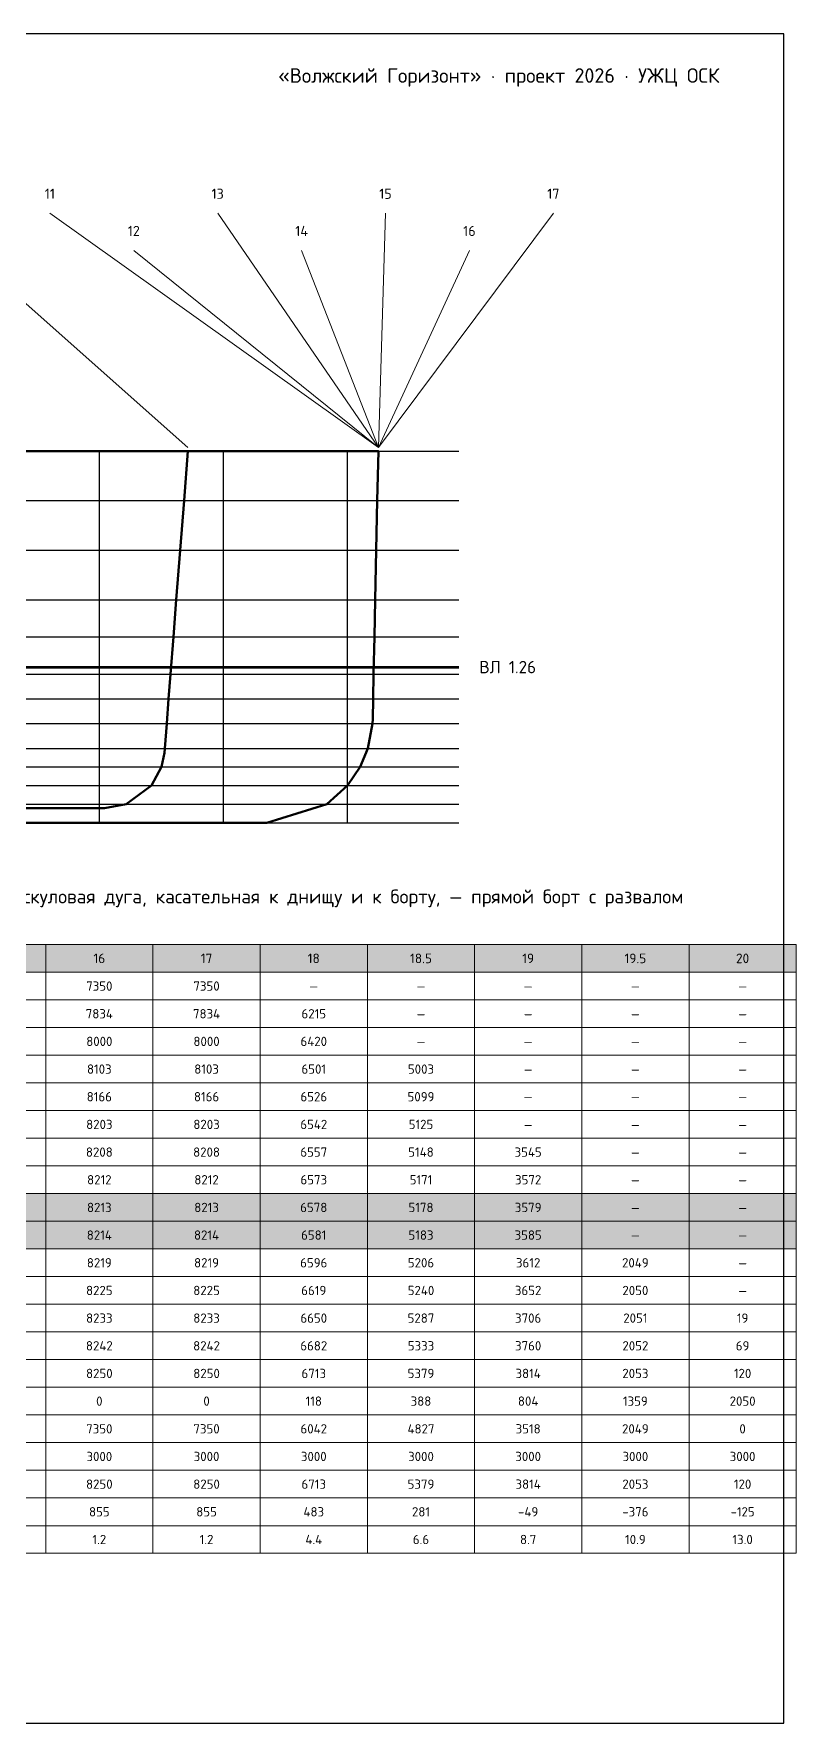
# Model space of a CAD drawing. Header units: millimetres. Extents: x -2 to 500, y -5 to 295.
# Drawn here: x 367.1 to 500, y 0 to 294.6 of the extents above; entities that cross this region are included whole.
import ezdxf
from ezdxf.enums import TextEntityAlignment as Align

# ---------------------------------------------------------------- set-up
doc = ezdxf.new("R2010")
doc.units = ezdxf.units.MM
for name, color, linetype in [('00_РАМКА', 7, 'Continuous'), ('01_ЛИНИИ', 7, 'Continuous'), ('04_ТЕКСТ', 7, 'Continuous'), ('06_ТАБЛИЦА', 7, 'Continuous')]:
    doc.layers.add(name, color=color, linetype=linetype)
doc.styles.add('ГОСТ', font='isocpeur.ttf')

msp = doc.modelspace()

# ---------------------------------------------------------------- hatches: boundary and pattern name
at = {"layer": '06_ТАБЛИЦА', "true_color": 0xeef1f5}
for points in [[(350.51, 130.97), (369.2, 130.97), (369.2, 135.8), (350.51, 135.8)], [(369.2, 130.97), (387.89, 130.97), (387.89, 135.8), (369.2, 135.8)], [(387.89, 130.97), (406.57, 130.97), (406.57, 135.8), (387.89, 135.8)], [(406.57, 130.97), (425.26, 130.97), (425.26, 135.8), (406.57, 135.8)], [(425.26, 130.97), (443.95, 130.97), (443.95, 135.8), (425.26, 135.8)], [(443.95, 130.97), (462.64, 130.97), (462.64, 135.8), (443.95, 135.8)], [(462.64, 130.97), (481.33, 130.97), (481.33, 135.8), (462.64, 135.8)], [(481.33, 130.97), (500.01, 130.97), (500.01, 135.8), (481.33, 135.8)]]:
    msp.add_hatch(color=7, dxfattribs=at).paths.add_polyline_path(points)
at = {"layer": '06_ТАБЛИЦА', "true_color": 0xe3eef7}
for points in [[(350.51, 87.54), (369.2, 87.54), (369.2, 92.37), (350.51, 92.37)], [(369.2, 87.54), (387.89, 87.54), (387.89, 92.37), (369.2, 92.37)], [(387.89, 87.54), (406.57, 87.54), (406.57, 92.37), (387.89, 92.37)], [(406.57, 87.54), (425.26, 87.54), (425.26, 92.37), (406.57, 92.37)], [(425.26, 87.54), (443.95, 87.54), (443.95, 92.37), (425.26, 92.37)], [(443.95, 87.54), (462.64, 87.54), (462.64, 92.37), (443.95, 92.37)], [(462.64, 87.54), (481.33, 87.54), (481.33, 92.37), (462.64, 92.37)], [(481.33, 87.54), (500.01, 87.54), (500.01, 92.37), (481.33, 92.37)], [(350.51, 82.71), (369.2, 82.71), (369.2, 87.54), (350.51, 87.54)], [(369.2, 82.71), (387.89, 82.71), (387.89, 87.54), (369.2, 87.54)], [(387.89, 82.71), (406.57, 82.71), (406.57, 87.54), (387.89, 87.54)], [(406.57, 82.71), (425.26, 82.71), (425.26, 87.54), (406.57, 87.54)], [(425.26, 82.71), (443.95, 82.71), (443.95, 87.54), (425.26, 87.54)], [(443.95, 82.71), (462.64, 82.71), (462.64, 87.54), (443.95, 87.54)], [(462.64, 82.71), (481.33, 82.71), (481.33, 87.54), (462.64, 87.54)], [(481.33, 82.71), (500.01, 82.71), (500.01, 87.54), (481.33, 87.54)]]:
    msp.add_hatch(color=7, dxfattribs=at).paths.add_polyline_path(points)

# ---------------------------------------------------------------- linework, layer by layer
at = {"layer": '00_РАМКА'}
msp.add_lwpolyline([(0, 0), (497.84, 0), (497.84, 294.64), (0, 294.64)], close=True, dxfattribs=at)
at = {"layer": '01_ЛИНИИ', "color": 9, "lineweight": 18, "true_color": 0xb9c2cf}
for points in [[(427.18, 222.51), (369.92, 263.35)], [(427.18, 222.51), (399.17, 263.35)], [(427.18, 222.51), (428.42, 263.35)], [(427.18, 222.51), (457.68, 263.35)], [(393.97, 222.51), (355.29, 256.87)], [(427.18, 222.51), (384.55, 256.87)], [(427.18, 222.51), (413.8, 256.87)], [(427.18, 222.51), (443.05, 256.87)]]:
    msp.add_lwpolyline(points, dxfattribs=at)
at = {"layer": '01_ЛИНИИ', "color": 254, "lineweight": 25, "true_color": 0xdde2e9}
for points in [[(56.62, 221.86), (441.22, 221.86)], [(56.62, 213.22), (441.22, 213.22)], [(56.62, 204.58), (441.22, 204.58)], [(56.62, 195.94), (441.22, 195.94)], [(56.62, 189.45), (441.22, 189.45)], [(56.62, 182.97), (441.22, 182.97)], [(56.62, 178.65), (441.22, 178.65)], [(56.62, 174.33), (441.22, 174.33)], [(56.62, 170.01), (441.22, 170.01)], [(56.62, 166.77), (441.22, 166.77)], [(56.62, 163.53), (441.22, 163.53)], [(56.62, 160.28), (441.22, 160.28)], [(56.62, 157.04), (441.22, 157.04)]]:
    msp.add_lwpolyline(points, dxfattribs=at)
at = {"layer": '01_ЛИНИИ', "color": 244, "lineweight": 50, "true_color": 0xb02634}
for points in [[(248.92, 157.04), (407.73, 157.04), (418.18, 160.28), (421.78, 163.53), (424, 166.77), (425.36, 170.01), (426.16, 174.33), (426.2, 175.13), (426.27, 178.65), (426.36, 182.97), (426.5, 189.45), (426.63, 195.94), (426.82, 204.58), (427, 213.22), (427.18, 221.86), (427.18, 221.86), (248.92, 221.86)], [(248.92, 157.04), (407.73, 157.04), (418.18, 160.28), (421.78, 163.53), (424, 166.77), (425.36, 170.01), (426.16, 174.33), (426.2, 175.13), (426.27, 178.65), (426.36, 182.97), (426.5, 189.45), (426.63, 195.94), (426.82, 204.58), (427, 213.22), (427.18, 221.86), (427.18, 221.86), (248.92, 221.86)], [(248.92, 157.04), (407.73, 157.04), (418.18, 160.28), (421.78, 163.53), (424, 166.77), (425.36, 170.01), (426.16, 174.33), (426.2, 175.13), (426.27, 178.65), (426.36, 182.97), (426.5, 189.45), (426.63, 195.94), (426.82, 204.58), (427, 213.22), (427.18, 221.86), (427.18, 221.86), (248.92, 221.86)], [(248.92, 157.04), (407.73, 157.04), (418.18, 160.28), (421.78, 163.53), (424, 166.77), (425.36, 170.01), (426.16, 174.33), (426.2, 175.13), (426.27, 178.65), (426.36, 182.97), (426.5, 189.45), (426.63, 195.94), (426.82, 204.58), (427, 213.22), (427.18, 221.86), (427.18, 221.86), (248.92, 221.86)], [(248.92, 157.04), (407.73, 157.04), (418.18, 160.28), (421.78, 163.53), (424, 166.77), (425.36, 170.01), (426.16, 174.33), (426.2, 175.13), (426.27, 178.65), (426.36, 182.97), (426.5, 189.45), (426.63, 195.94), (426.82, 204.58), (427, 213.22), (427.18, 221.86), (427.18, 221.86), (248.92, 221.86)], [(248.92, 157.04), (407.73, 157.04), (418.18, 160.28), (421.78, 163.53), (424, 166.77), (425.36, 170.01), (426.16, 174.33), (426.2, 175.13), (426.27, 178.65), (426.36, 182.97), (426.5, 189.45), (426.63, 195.94), (426.82, 204.58), (427, 213.22), (427.18, 221.86), (427.18, 221.86), (248.92, 221.86)], [(248.92, 157.04), (407.73, 157.04), (418.18, 160.28), (421.78, 163.53), (424, 166.77), (425.36, 170.01), (426.16, 174.33), (426.2, 175.13), (426.27, 178.65), (426.36, 182.97), (426.5, 189.45), (426.63, 195.94), (426.82, 204.58), (427, 213.22), (427.18, 221.86), (427.18, 221.86), (248.92, 221.86)], [(248.92, 159.59), (379.47, 159.59), (383.21, 160.28), (387.63, 163.53), (389.39, 166.77), (389.88, 169.23), (389.94, 170.01), (390.28, 174.33), (390.61, 178.65), (390.95, 182.97), (391.45, 189.45), (391.95, 195.94), (392.63, 204.58), (393.3, 213.22), (393.97, 221.86), (393.97, 221.86), (248.92, 221.86)]]:
    msp.add_lwpolyline(points, dxfattribs=at)
at = {"layer": '01_ЛИНИИ', "color": 7, "lineweight": 25, "true_color": 0xeef1f5}
for points in [[(378.56, 157.04), (378.56, 221.86)], [(400.17, 157.04), (400.17, 221.86)], [(421.78, 157.04), (421.78, 221.86)]]:
    msp.add_lwpolyline(points, dxfattribs=at)
at = {"layer": '01_ЛИНИИ', "color": 146, "lineweight": 60, "true_color": 0x1c5c8a}
msp.add_lwpolyline([(56.62, 184.19), (441.22, 184.19)], dxfattribs=at)
at = {"layer": '06_ТАБЛИЦА', "color": 254, "lineweight": 18, "true_color": 0xc8cfd9}
for points in [[(350.51, 130.97), (369.2, 130.97), (369.2, 135.8), (350.51, 135.8)], [(369.2, 130.97), (387.89, 130.97), (387.89, 135.8), (369.2, 135.8)], [(387.89, 130.97), (406.57, 130.97), (406.57, 135.8), (387.89, 135.8)], [(406.57, 130.97), (425.26, 130.97), (425.26, 135.8), (406.57, 135.8)], [(425.26, 130.97), (443.95, 130.97), (443.95, 135.8), (425.26, 135.8)], [(443.95, 130.97), (462.64, 130.97), (462.64, 135.8), (443.95, 135.8)], [(462.64, 130.97), (481.33, 130.97), (481.33, 135.8), (462.64, 135.8)], [(481.33, 130.97), (500.01, 130.97), (500.01, 135.8), (481.33, 135.8)], [(350.51, 126.15), (369.2, 126.15), (369.2, 130.97), (350.51, 130.97)], [(369.2, 126.15), (387.89, 126.15), (387.89, 130.97), (369.2, 130.97)], [(387.89, 126.15), (406.57, 126.15), (406.57, 130.97), (387.89, 130.97)], [(406.57, 126.15), (425.26, 126.15), (425.26, 130.97), (406.57, 130.97)], [(425.26, 126.15), (443.95, 126.15), (443.95, 130.97), (425.26, 130.97)], [(443.95, 126.15), (462.64, 126.15), (462.64, 130.97), (443.95, 130.97)], [(462.64, 126.15), (481.33, 126.15), (481.33, 130.97), (462.64, 130.97)], [(481.33, 126.15), (500.01, 126.15), (500.01, 130.97), (481.33, 130.97)], [(350.51, 121.32), (369.2, 121.32), (369.2, 126.15), (350.51, 126.15)], [(369.2, 121.32), (387.89, 121.32), (387.89, 126.15), (369.2, 126.15)], [(387.89, 121.32), (406.57, 121.32), (406.57, 126.15), (387.89, 126.15)], [(406.57, 121.32), (425.26, 121.32), (425.26, 126.15), (406.57, 126.15)], [(425.26, 121.32), (443.95, 121.32), (443.95, 126.15), (425.26, 126.15)], [(443.95, 121.32), (462.64, 121.32), (462.64, 126.15), (443.95, 126.15)], [(462.64, 121.32), (481.33, 121.32), (481.33, 126.15), (462.64, 126.15)], [(481.33, 121.32), (500.01, 121.32), (500.01, 126.15), (481.33, 126.15)], [(350.51, 116.5), (369.2, 116.5), (369.2, 121.32), (350.51, 121.32)], [(369.2, 116.5), (387.89, 116.5), (387.89, 121.32), (369.2, 121.32)], [(387.89, 116.5), (406.57, 116.5), (406.57, 121.32), (387.89, 121.32)], [(406.57, 116.5), (425.26, 116.5), (425.26, 121.32), (406.57, 121.32)], [(425.26, 116.5), (443.95, 116.5), (443.95, 121.32), (425.26, 121.32)], [(443.95, 116.5), (462.64, 116.5), (462.64, 121.32), (443.95, 121.32)], [(462.64, 116.5), (481.33, 116.5), (481.33, 121.32), (462.64, 121.32)], [(481.33, 116.5), (500.01, 116.5), (500.01, 121.32), (481.33, 121.32)], [(350.51, 111.67), (369.2, 111.67), (369.2, 116.5), (350.51, 116.5)], [(369.2, 111.67), (387.89, 111.67), (387.89, 116.5), (369.2, 116.5)], [(387.89, 111.67), (406.57, 111.67), (406.57, 116.5), (387.89, 116.5)], [(406.57, 111.67), (425.26, 111.67), (425.26, 116.5), (406.57, 116.5)], [(425.26, 111.67), (443.95, 111.67), (443.95, 116.5), (425.26, 116.5)], [(443.95, 111.67), (462.64, 111.67), (462.64, 116.5), (443.95, 116.5)], [(462.64, 111.67), (481.33, 111.67), (481.33, 116.5), (462.64, 116.5)], [(481.33, 111.67), (500.01, 111.67), (500.01, 116.5), (481.33, 116.5)], [(350.51, 106.84), (369.2, 106.84), (369.2, 111.67), (350.51, 111.67)], [(369.2, 106.84), (387.89, 106.84), (387.89, 111.67), (369.2, 111.67)], [(387.89, 106.84), (406.57, 106.84), (406.57, 111.67), (387.89, 111.67)], [(406.57, 106.84), (425.26, 106.84), (425.26, 111.67), (406.57, 111.67)], [(425.26, 106.84), (443.95, 106.84), (443.95, 111.67), (425.26, 111.67)], [(443.95, 106.84), (462.64, 106.84), (462.64, 111.67), (443.95, 111.67)], [(462.64, 106.84), (481.33, 106.84), (481.33, 111.67), (462.64, 111.67)], [(481.33, 106.84), (500.01, 106.84), (500.01, 111.67), (481.33, 111.67)], [(350.51, 102.02), (369.2, 102.02), (369.2, 106.84), (350.51, 106.84)], [(369.2, 102.02), (387.89, 102.02), (387.89, 106.84), (369.2, 106.84)], [(387.89, 102.02), (406.57, 102.02), (406.57, 106.84), (387.89, 106.84)], [(406.57, 102.02), (425.26, 102.02), (425.26, 106.84), (406.57, 106.84)], [(425.26, 102.02), (443.95, 102.02), (443.95, 106.84), (425.26, 106.84)], [(443.95, 102.02), (462.64, 102.02), (462.64, 106.84), (443.95, 106.84)], [(462.64, 102.02), (481.33, 102.02), (481.33, 106.84), (462.64, 106.84)], [(481.33, 102.02), (500.01, 102.02), (500.01, 106.84), (481.33, 106.84)], [(350.51, 97.19), (369.2, 97.19), (369.2, 102.02), (350.51, 102.02)], [(369.2, 97.19), (387.89, 97.19), (387.89, 102.02), (369.2, 102.02)], [(387.89, 97.19), (406.57, 97.19), (406.57, 102.02), (387.89, 102.02)], [(406.57, 97.19), (425.26, 97.19), (425.26, 102.02), (406.57, 102.02)], [(425.26, 97.19), (443.95, 97.19), (443.95, 102.02), (425.26, 102.02)], [(443.95, 97.19), (462.64, 97.19), (462.64, 102.02), (443.95, 102.02)], [(462.64, 97.19), (481.33, 97.19), (481.33, 102.02), (462.64, 102.02)], [(481.33, 97.19), (500.01, 97.19), (500.01, 102.02), (481.33, 102.02)], [(350.51, 92.37), (369.2, 92.37), (369.2, 97.19), (350.51, 97.19)], [(369.2, 92.37), (387.89, 92.37), (387.89, 97.19), (369.2, 97.19)], [(387.89, 92.37), (406.57, 92.37), (406.57, 97.19), (387.89, 97.19)], [(406.57, 92.37), (425.26, 92.37), (425.26, 97.19), (406.57, 97.19)], [(425.26, 92.37), (443.95, 92.37), (443.95, 97.19), (425.26, 97.19)], [(443.95, 92.37), (462.64, 92.37), (462.64, 97.19), (443.95, 97.19)], [(462.64, 92.37), (481.33, 92.37), (481.33, 97.19), (462.64, 97.19)], [(481.33, 92.37), (500.01, 92.37), (500.01, 97.19), (481.33, 97.19)], [(350.51, 87.54), (369.2, 87.54), (369.2, 92.37), (350.51, 92.37)], [(369.2, 87.54), (387.89, 87.54), (387.89, 92.37), (369.2, 92.37)], [(387.89, 87.54), (406.57, 87.54), (406.57, 92.37), (387.89, 92.37)], [(406.57, 87.54), (425.26, 87.54), (425.26, 92.37), (406.57, 92.37)], [(425.26, 87.54), (443.95, 87.54), (443.95, 92.37), (425.26, 92.37)], [(443.95, 87.54), (462.64, 87.54), (462.64, 92.37), (443.95, 92.37)], [(462.64, 87.54), (481.33, 87.54), (481.33, 92.37), (462.64, 92.37)], [(481.33, 87.54), (500.01, 87.54), (500.01, 92.37), (481.33, 92.37)], [(350.51, 82.71), (369.2, 82.71), (369.2, 87.54), (350.51, 87.54)], [(369.2, 82.71), (387.89, 82.71), (387.89, 87.54), (369.2, 87.54)], [(387.89, 82.71), (406.57, 82.71), (406.57, 87.54), (387.89, 87.54)], [(406.57, 82.71), (425.26, 82.71), (425.26, 87.54), (406.57, 87.54)], [(425.26, 82.71), (443.95, 82.71), (443.95, 87.54), (425.26, 87.54)], [(443.95, 82.71), (462.64, 82.71), (462.64, 87.54), (443.95, 87.54)], [(462.64, 82.71), (481.33, 82.71), (481.33, 87.54), (462.64, 87.54)], [(481.33, 82.71), (500.01, 82.71), (500.01, 87.54), (481.33, 87.54)], [(350.51, 77.89), (369.2, 77.89), (369.2, 82.71), (350.51, 82.71)], [(369.2, 77.89), (387.89, 77.89), (387.89, 82.71), (369.2, 82.71)], [(387.89, 77.89), (406.57, 77.89), (406.57, 82.71), (387.89, 82.71)], [(406.57, 77.89), (425.26, 77.89), (425.26, 82.71), (406.57, 82.71)], [(425.26, 77.89), (443.95, 77.89), (443.95, 82.71), (425.26, 82.71)], [(443.95, 77.89), (462.64, 77.89), (462.64, 82.71), (443.95, 82.71)], [(462.64, 77.89), (481.33, 77.89), (481.33, 82.71), (462.64, 82.71)], [(481.33, 77.89), (500.01, 77.89), (500.01, 82.71), (481.33, 82.71)], [(350.51, 73.06), (369.2, 73.06), (369.2, 77.89), (350.51, 77.89)], [(369.2, 73.06), (387.89, 73.06), (387.89, 77.89), (369.2, 77.89)], [(387.89, 73.06), (406.57, 73.06), (406.57, 77.89), (387.89, 77.89)], [(406.57, 73.06), (425.26, 73.06), (425.26, 77.89), (406.57, 77.89)], [(425.26, 73.06), (443.95, 73.06), (443.95, 77.89), (425.26, 77.89)], [(443.95, 73.06), (462.64, 73.06), (462.64, 77.89), (443.95, 77.89)], [(462.64, 73.06), (481.33, 73.06), (481.33, 77.89), (462.64, 77.89)], [(481.33, 73.06), (500.01, 73.06), (500.01, 77.89), (481.33, 77.89)], [(350.51, 68.24), (369.2, 68.24), (369.2, 73.06), (350.51, 73.06)], [(369.2, 68.24), (387.89, 68.24), (387.89, 73.06), (369.2, 73.06)], [(387.89, 68.24), (406.57, 68.24), (406.57, 73.06), (387.89, 73.06)], [(406.57, 68.24), (425.26, 68.24), (425.26, 73.06), (406.57, 73.06)], [(425.26, 68.24), (443.95, 68.24), (443.95, 73.06), (425.26, 73.06)], [(443.95, 68.24), (462.64, 68.24), (462.64, 73.06), (443.95, 73.06)], [(462.64, 68.24), (481.33, 68.24), (481.33, 73.06), (462.64, 73.06)], [(481.33, 68.24), (500.01, 68.24), (500.01, 73.06), (481.33, 73.06)], [(350.51, 63.41), (369.2, 63.41), (369.2, 68.24), (350.51, 68.24)], [(369.2, 63.41), (387.89, 63.41), (387.89, 68.24), (369.2, 68.24)], [(387.89, 63.41), (406.57, 63.41), (406.57, 68.24), (387.89, 68.24)], [(406.57, 63.41), (425.26, 63.41), (425.26, 68.24), (406.57, 68.24)], [(425.26, 63.41), (443.95, 63.41), (443.95, 68.24), (425.26, 68.24)], [(443.95, 63.41), (462.64, 63.41), (462.64, 68.24), (443.95, 68.24)], [(462.64, 63.41), (481.33, 63.41), (481.33, 68.24), (462.64, 68.24)], [(481.33, 63.41), (500.01, 63.41), (500.01, 68.24), (481.33, 68.24)], [(350.51, 58.58), (369.2, 58.58), (369.2, 63.41), (350.51, 63.41)], [(369.2, 58.58), (387.89, 58.58), (387.89, 63.41), (369.2, 63.41)], [(387.89, 58.58), (406.57, 58.58), (406.57, 63.41), (387.89, 63.41)], [(406.57, 58.58), (425.26, 58.58), (425.26, 63.41), (406.57, 63.41)], [(425.26, 58.58), (443.95, 58.58), (443.95, 63.41), (425.26, 63.41)], [(443.95, 58.58), (462.64, 58.58), (462.64, 63.41), (443.95, 63.41)], [(462.64, 58.58), (481.33, 58.58), (481.33, 63.41), (462.64, 63.41)], [(481.33, 58.58), (500.01, 58.58), (500.01, 63.41), (481.33, 63.41)], [(350.51, 53.76), (369.2, 53.76), (369.2, 58.58), (350.51, 58.58)], [(369.2, 53.76), (387.89, 53.76), (387.89, 58.58), (369.2, 58.58)], [(387.89, 53.76), (406.57, 53.76), (406.57, 58.58), (387.89, 58.58)], [(406.57, 53.76), (425.26, 53.76), (425.26, 58.58), (406.57, 58.58)], [(425.26, 53.76), (443.95, 53.76), (443.95, 58.58), (425.26, 58.58)], [(443.95, 53.76), (462.64, 53.76), (462.64, 58.58), (443.95, 58.58)], [(462.64, 53.76), (481.33, 53.76), (481.33, 58.58), (462.64, 58.58)], [(481.33, 53.76), (500.01, 53.76), (500.01, 58.58), (481.33, 58.58)], [(350.51, 48.93), (369.2, 48.93), (369.2, 53.76), (350.51, 53.76)], [(369.2, 48.93), (387.89, 48.93), (387.89, 53.76), (369.2, 53.76)], [(387.89, 48.93), (406.57, 48.93), (406.57, 53.76), (387.89, 53.76)], [(406.57, 48.93), (425.26, 48.93), (425.26, 53.76), (406.57, 53.76)], [(425.26, 48.93), (443.95, 48.93), (443.95, 53.76), (425.26, 53.76)], [(443.95, 48.93), (462.64, 48.93), (462.64, 53.76), (443.95, 53.76)], [(462.64, 48.93), (481.33, 48.93), (481.33, 53.76), (462.64, 53.76)], [(481.33, 48.93), (500.01, 48.93), (500.01, 53.76), (481.33, 53.76)], [(350.51, 44.11), (369.2, 44.11), (369.2, 48.93), (350.51, 48.93)], [(369.2, 44.11), (387.89, 44.11), (387.89, 48.93), (369.2, 48.93)], [(387.89, 44.11), (406.57, 44.11), (406.57, 48.93), (387.89, 48.93)], [(406.57, 44.11), (425.26, 44.11), (425.26, 48.93), (406.57, 48.93)], [(425.26, 44.11), (443.95, 44.11), (443.95, 48.93), (425.26, 48.93)], [(443.95, 44.11), (462.64, 44.11), (462.64, 48.93), (443.95, 48.93)], [(462.64, 44.11), (481.33, 44.11), (481.33, 48.93), (462.64, 48.93)], [(481.33, 44.11), (500.01, 44.11), (500.01, 48.93), (481.33, 48.93)], [(350.51, 39.28), (369.2, 39.28), (369.2, 44.11), (350.51, 44.11)], [(369.2, 39.28), (387.89, 39.28), (387.89, 44.11), (369.2, 44.11)], [(387.89, 39.28), (406.57, 39.28), (406.57, 44.11), (387.89, 44.11)], [(406.57, 39.28), (425.26, 39.28), (425.26, 44.11), (406.57, 44.11)], [(425.26, 39.28), (443.95, 39.28), (443.95, 44.11), (425.26, 44.11)], [(443.95, 39.28), (462.64, 39.28), (462.64, 44.11), (443.95, 44.11)], [(462.64, 39.28), (481.33, 39.28), (481.33, 44.11), (462.64, 44.11)], [(481.33, 39.28), (500.01, 39.28), (500.01, 44.11), (481.33, 44.11)], [(350.51, 34.45), (369.2, 34.45), (369.2, 39.28), (350.51, 39.28)], [(369.2, 34.45), (387.89, 34.45), (387.89, 39.28), (369.2, 39.28)], [(387.89, 34.45), (406.57, 34.45), (406.57, 39.28), (387.89, 39.28)], [(406.57, 34.45), (425.26, 34.45), (425.26, 39.28), (406.57, 39.28)], [(425.26, 34.45), (443.95, 34.45), (443.95, 39.28), (425.26, 39.28)], [(443.95, 34.45), (462.64, 34.45), (462.64, 39.28), (443.95, 39.28)], [(462.64, 34.45), (481.33, 34.45), (481.33, 39.28), (462.64, 39.28)], [(481.33, 34.45), (500.01, 34.45), (500.01, 39.28), (481.33, 39.28)], [(350.51, 29.63), (369.2, 29.63), (369.2, 34.45), (350.51, 34.45)], [(369.2, 29.63), (387.89, 29.63), (387.89, 34.45), (369.2, 34.45)], [(387.89, 29.63), (406.57, 29.63), (406.57, 34.45), (387.89, 34.45)], [(406.57, 29.63), (425.26, 29.63), (425.26, 34.45), (406.57, 34.45)], [(425.26, 29.63), (443.95, 29.63), (443.95, 34.45), (425.26, 34.45)], [(443.95, 29.63), (462.64, 29.63), (462.64, 34.45), (443.95, 34.45)], [(462.64, 29.63), (481.33, 29.63), (481.33, 34.45), (462.64, 34.45)], [(481.33, 29.63), (500.01, 29.63), (500.01, 34.45), (481.33, 34.45)]]:
    msp.add_lwpolyline(points, close=True, dxfattribs=at)

# ---------------------------------------------------------------- texts
at = {"layer": '04_ТЕКСТ', "color": 157, "true_color": 0x56627a, "style": 'ГОСТ'}
for s, height, p in [('«Волжский Горизонт» · проект 2026 · УЖЦ ОСК', 2.54, (448.16, 287.36)), ('11', 1.778, (369.92, 266.74)), ('13', 1.778, (399.17, 266.74)), ('15', 1.778, (428.42, 266.74)), ('17', 1.778, (457.68, 266.74)), ('12', 1.778, (384.55, 260.26)), ('14', 1.778, (413.8, 260.26)), ('16', 1.778, (443.05, 260.26)), ('Сечение: плоское днище — скуловая дуга, касательная к днищу и к борту, — прямой борт с развалом', 2.413, (401.7, 144.18))]:
    msp.add_text(s, height=height, dxfattribs=at).set_placement(p, align=Align.MIDDLE_CENTER)
at = {"layer": '04_ТЕКСТ', "color": 146, "true_color": 0x1c5c8a, "style": 'ГОСТ'}
msp.add_text(' ВЛ 1.26', height=2.159, dxfattribs=at).set_placement((449.03, 184.19), align=Align.MIDDLE_CENTER)
at = {"layer": '06_ТАБЛИЦА', "color": 179, "true_color": 0x16202f, "style": 'ГОСТ'}
for s, p in [('16', (378.54, 133.39)), ('17', (397.23, 133.39)), ('18', (415.92, 133.39)), ('18.5', (434.61, 133.39)), ('19', (453.29, 133.39)), ('19.5', (471.98, 133.39)), ('20', (490.67, 133.39))]:
    msp.add_text(s, height=1.676, dxfattribs=at).set_placement(p, align=Align.MIDDLE_CENTER)
at = {"layer": '06_ТАБЛИЦА', "color": 18, "true_color": 0x000000, "style": 'ГОСТ'}
for s, height, p in [('7350', 1.626, (378.54, 128.56)), ('7350', 1.626, (397.23, 128.56)), ('—', 1.63, (415.92, 128.56)), ('—', 1.63, (434.61, 128.56)), ('—', 1.63, (453.29, 128.56)), ('—', 1.63, (471.98, 128.56)), ('—', 1.63, (490.67, 128.56)), ('7834', 1.626, (378.54, 123.73)), ('7834', 1.626, (397.23, 123.73)), ('6215', 1.626, (415.92, 123.73)), ('—', 1.63, (434.61, 123.73)), ('—', 1.63, (453.29, 123.73)), ('—', 1.63, (471.98, 123.73)), ('—', 1.63, (490.67, 123.73)), ('8000', 1.626, (378.54, 118.91)), ('8000', 1.626, (397.23, 118.91)), ('6420', 1.626, (415.92, 118.91)), ('—', 1.63, (434.61, 118.91)), ('—', 1.63, (453.29, 118.91)), ('—', 1.63, (471.98, 118.91)), ('—', 1.63, (490.67, 118.91)), ('8103', 1.626, (378.54, 114.08)), ('8103', 1.626, (397.23, 114.08)), ('6501', 1.626, (415.92, 114.08)), ('5003', 1.626, (434.61, 114.08)), ('—', 1.63, (453.29, 114.08)), ('—', 1.63, (471.98, 114.08)), ('—', 1.63, (490.67, 114.08)), ('8166', 1.626, (378.54, 109.26)), ('8166', 1.626, (397.23, 109.26)), ('6526', 1.626, (415.92, 109.26)), ('5099', 1.626, (434.61, 109.26)), ('—', 1.63, (453.29, 109.26)), ('—', 1.63, (471.98, 109.26)), ('—', 1.63, (490.67, 109.26)), ('8203', 1.626, (378.54, 104.43)), ('8203', 1.626, (397.23, 104.43)), ('6542', 1.626, (415.92, 104.43)), ('5125', 1.626, (434.61, 104.43)), ('—', 1.63, (453.29, 104.43)), ('—', 1.63, (471.98, 104.43)), ('—', 1.63, (490.67, 104.43)), ('8208', 1.626, (378.54, 99.6)), ('8208', 1.626, (397.23, 99.6)), ('6557', 1.626, (415.92, 99.6)), ('5148', 1.626, (434.61, 99.6)), ('3545', 1.626, (453.29, 99.6)), ('—', 1.63, (471.98, 99.6)), ('—', 1.63, (490.67, 99.6)), ('8212', 1.626, (378.54, 94.78)), ('8212', 1.626, (397.23, 94.78)), ('6573', 1.626, (415.92, 94.78)), ('5171', 1.626, (434.61, 94.78)), ('3572', 1.626, (453.29, 94.78)), ('—', 1.63, (471.98, 94.78)), ('—', 1.63, (490.67, 94.78)), ('8219', 1.626, (378.54, 80.3)), ('8219', 1.626, (397.23, 80.3)), ('6596', 1.626, (415.92, 80.3)), ('5206', 1.626, (434.61, 80.3)), ('3612', 1.626, (453.29, 80.3)), ('2049', 1.626, (471.98, 80.3)), ('—', 1.63, (490.67, 80.3)), ('8225', 1.626, (378.54, 75.47)), ('8225', 1.626, (397.23, 75.47)), ('6619', 1.626, (415.92, 75.47)), ('5240', 1.626, (434.61, 75.47)), ('3652', 1.626, (453.29, 75.47)), ('2050', 1.626, (471.98, 75.47)), ('—', 1.63, (490.67, 75.47)), ('8233', 1.626, (378.54, 70.65)), ('8233', 1.626, (397.23, 70.65)), ('6650', 1.626, (415.92, 70.65)), ('5287', 1.626, (434.61, 70.65)), ('3706', 1.626, (453.29, 70.65)), ('2051', 1.626, (471.98, 70.65)), ('19', 1.626, (490.67, 70.65)), ('8242', 1.626, (378.54, 65.82)), ('8242', 1.626, (397.23, 65.82)), ('6682', 1.626, (415.92, 65.82)), ('5333', 1.626, (434.61, 65.82)), ('3760', 1.626, (453.29, 65.82)), ('2052', 1.626, (471.98, 65.82)), ('69', 1.626, (490.67, 65.82)), ('8250', 1.626, (378.54, 61)), ('8250', 1.626, (397.23, 61)), ('6713', 1.626, (415.92, 61)), ('5379', 1.626, (434.61, 61)), ('3814', 1.626, (453.29, 61)), ('2053', 1.626, (471.98, 61)), ('120', 1.626, (490.67, 61))]:
    msp.add_text(s, height=height, dxfattribs=at).set_placement(p, align=Align.MIDDLE_CENTER)
at = {"layer": '06_ТАБЛИЦА', "color": 146, "true_color": 0x1c5c8a, "style": 'ГОСТ'}
for s, height, p in [('8213', 1.626, (378.54, 89.95)), ('8213', 1.626, (397.23, 89.95)), ('6578', 1.626, (415.92, 89.95)), ('5178', 1.626, (434.61, 89.95)), ('3579', 1.626, (453.29, 89.95)), ('—', 1.63, (471.98, 89.95)), ('—', 1.63, (490.67, 89.95)), ('8214', 1.626, (378.54, 85.13)), ('8214', 1.626, (397.23, 85.13)), ('6581', 1.626, (415.92, 85.13)), ('5183', 1.626, (434.61, 85.13)), ('3585', 1.626, (453.29, 85.13)), ('—', 1.63, (471.98, 85.13)), ('—', 1.63, (490.67, 85.13))]:
    msp.add_text(s, height=height, dxfattribs=at).set_placement(p, align=Align.MIDDLE_CENTER)
at = {"layer": '06_ТАБЛИЦА', "color": 139, "true_color": 0x3c4757, "style": 'ГОСТ'}
for s, height, p in [('0', 1.63, (378.54, 56.17)), ('0', 1.63, (397.23, 56.17)), ('118', 1.626, (415.92, 56.17)), ('388', 1.626, (434.61, 56.17)), ('804', 1.626, (453.29, 56.17)), ('1359', 1.626, (471.98, 56.17)), ('2050', 1.626, (490.67, 56.17)), ('7350', 1.626, (378.54, 51.34)), ('7350', 1.626, (397.23, 51.34)), ('6042', 1.626, (415.92, 51.34)), ('4827', 1.626, (434.61, 51.34)), ('3518', 1.626, (453.29, 51.34)), ('2049', 1.626, (471.98, 51.34)), ('0', 1.63, (490.67, 51.34)), ('3000', 1.626, (378.54, 46.52)), ('3000', 1.626, (397.23, 46.52)), ('3000', 1.626, (415.92, 46.52)), ('3000', 1.626, (434.61, 46.52)), ('3000', 1.626, (453.29, 46.52)), ('3000', 1.626, (471.98, 46.52)), ('3000', 1.626, (490.67, 46.52)), ('8250', 1.626, (378.54, 41.69)), ('8250', 1.626, (397.23, 41.69)), ('6713', 1.626, (415.92, 41.69)), ('5379', 1.626, (434.61, 41.69)), ('3814', 1.626, (453.29, 41.69)), ('2053', 1.626, (471.98, 41.69)), ('120', 1.626, (490.67, 41.69)), ('855', 1.626, (378.54, 36.87)), ('855', 1.626, (397.23, 36.87)), ('483', 1.626, (415.92, 36.87)), ('281', 1.626, (434.61, 36.87)), ('-49', 1.626, (453.29, 36.87)), ('-376', 1.626, (471.98, 36.87)), ('-125', 1.626, (490.67, 36.87)), ('1.2', 1.626, (378.54, 32.04)), ('1.2', 1.626, (397.23, 32.04)), ('4.4', 1.626, (415.92, 32.04)), ('6.6', 1.626, (434.61, 32.04)), ('8.7', 1.626, (453.29, 32.04)), ('10.9', 1.626, (471.98, 32.04)), ('13.0', 1.626, (490.67, 32.04))]:
    msp.add_text(s, height=height, dxfattribs=at).set_placement(p, align=Align.MIDDLE_CENTER)

doc.saveas('drawing.dxf')
